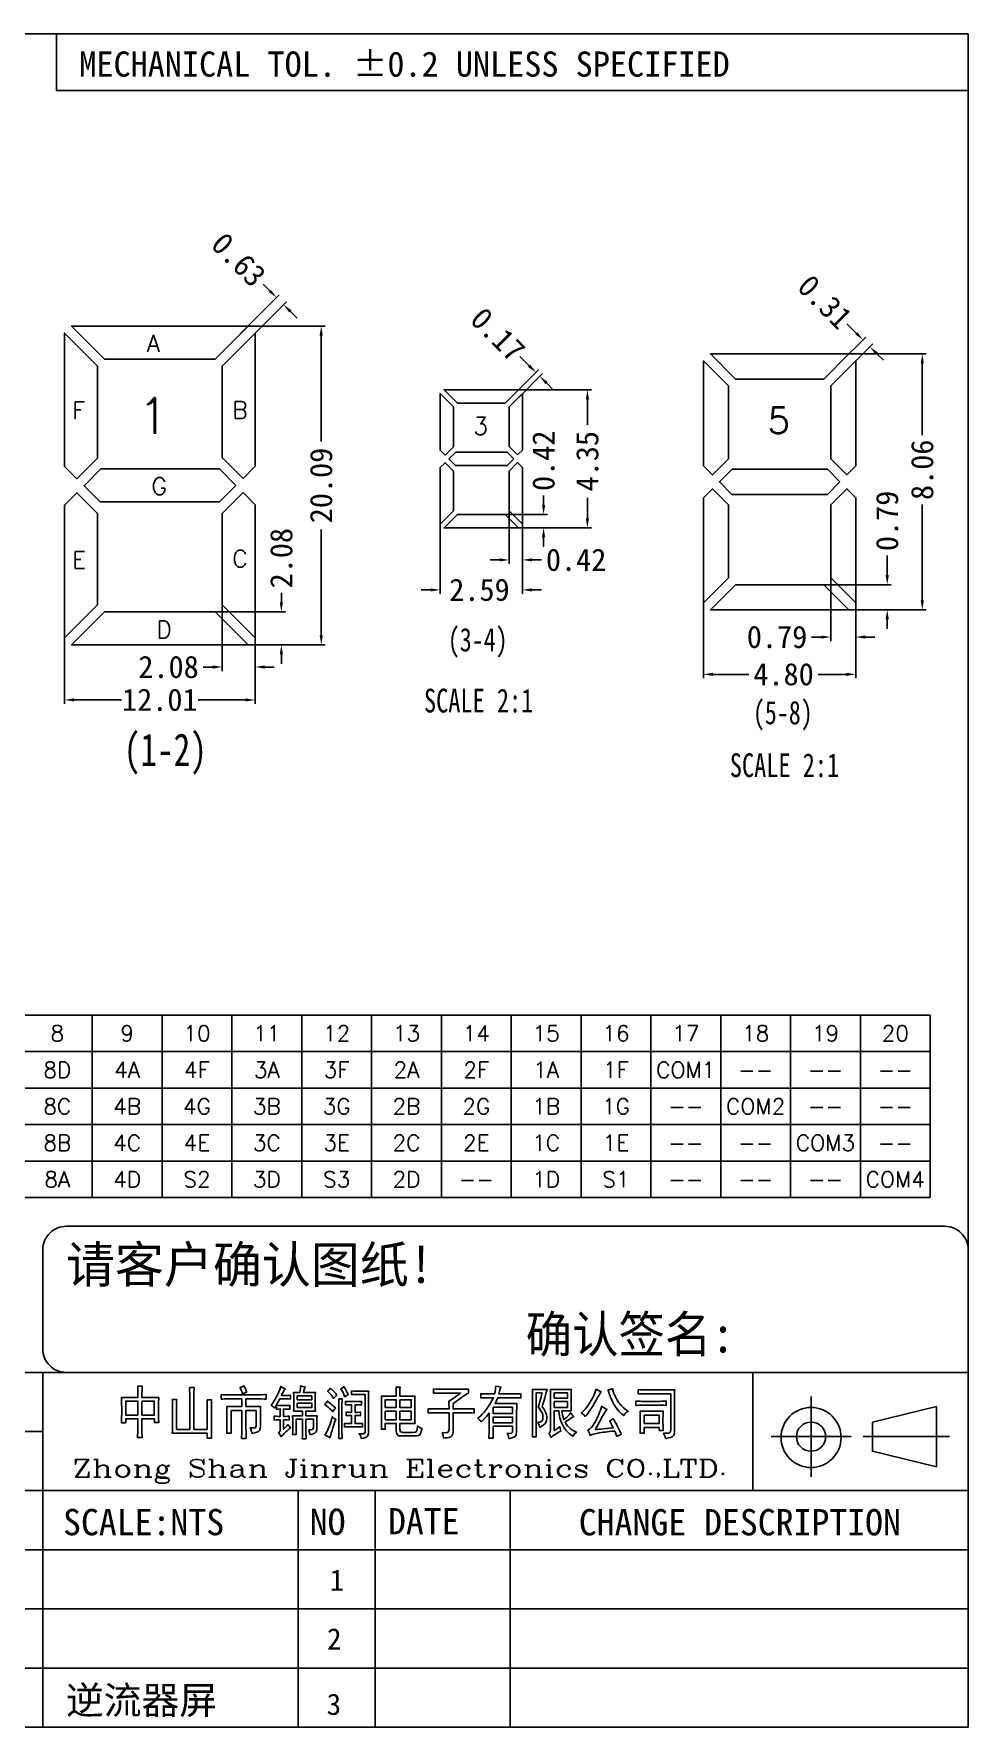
# Model space of a CAD drawing. Header units: millimetres. Extents: x -121 to 714, y -296 to 116.
# Drawn here: x 95.1 to 153.9, y -293.4 to -186.7 of the extents above; entities that cross this region are included whole.
import ezdxf
from ezdxf.enums import TextEntityAlignment as Align

# ---------------------------------------------------------------- set-up
doc = ezdxf.new("R2010")
doc.units = ezdxf.units.MM
doc.header["$LTSCALE"] = 3
doc.header["$MEASUREMENT"] = 0
doc.linetypes.add('DASHED', pattern=[0.75, 0.5, -0.25])
doc.layers.add('1', color=2, linetype='Continuous')
doc.layers.add('DIM', color=4, linetype='Continuous')
doc.styles.add('ROMANC', font='romanc')
doc.styles.add('SSS_Dim', font='romans.shx')
doc.styles.add('SSSoft_Log', font='Romans')
doc.styles.add('TGStyle', font='simhei.ttf')
doc.styles.add('样式 SZ', font='')
doc.styles.get('样式 SZ').set_extended_font_data('SimSun')
doc.dimstyles.new('LCD8DIM', dxfattribs={"dimtxt": 1.4, "dimasz": 0.6, "dimexe": 0.25, "dimexo": 0.25, "dimgap": 0.2, "dimtad": 0, "dimrnd": 0.0005, "dimzin": 0, "dimdsep": 46, "dimtxsty": 'Standard', "dimcen": 0.8, "dimadec": 0, "dimazin": 0, "dimtfac": 1, "dimtofl": 0, "dimtmove": 0, "dimatfit": 0, "dimfxl": 0, "dimarcsym": 0})

# ---------------------------------------------------------------- blocks, each defined once
blk = doc.blocks.new('*D26')
at = {"layer": 'DEFPOINTS', "color": 0, "transparency": 16777216}
for p in [(103.52, -205.08), (103.52, -225.17), (113.17, -225.17)]:
    blk.add_point(p, dxfattribs=at)
at = {"layer": 'DIM', "color": 0, "lineweight": -2, "transparency": 16777216}
for p, q in [((103.77, -205.08), (113.42, -205.08)), ((113.17, -205.68), (113.17, -212.36)), ((113.17, -224.57), (113.17, -217.9)), ((103.77, -225.17), (113.42, -225.17))]:
    blk.add_line(p, q, dxfattribs=at)
at = {"layer": 'DIM', "color": 0, "transparency": 16777216}
for points in [[(113.07, -205.68), (113.27, -205.68), (113.17, -205.08)], [(113.07, -224.57), (113.27, -224.57), (113.17, -225.17)]]:
    blk.add_solid(points, dxfattribs=at)
at = {"layer": 'DIM', "color": 0, "transparency": 16777216, "insert": (113.17, -215.13), "char_height": 1.4, "attachment_point": 5, "rotation": 90}
blk.add_mtext('20.09', dxfattribs=at)
blk = doc.blocks.new('*D27')
at = {"layer": 'DEFPOINTS', "color": 0, "transparency": 16777216}
for p in [(103.52, -223.09), (110.66, -223.09), (103.52, -225.17)]:
    blk.add_point(p, dxfattribs=at)
at = {"layer": 'DIM', "color": 0, "lineweight": -2, "transparency": 16777216}
for p, q in [((110.66, -222.49), (110.66, -221.89)), ((103.77, -223.09), (110.91, -223.09)), ((103.77, -225.17), (110.91, -225.17)), ((110.66, -225.77), (110.66, -226.37))]:
    blk.add_line(p, q, dxfattribs=at)
at = {"layer": 'DIM', "color": 0, "transparency": 16777216}
for points in [[(110.56, -222.49), (110.76, -222.49), (110.66, -223.09)], [(110.56, -225.77), (110.76, -225.77), (110.66, -225.17)]]:
    blk.add_solid(points, dxfattribs=at)
at = {"layer": 'DIM', "color": 0, "transparency": 16777216, "insert": (110.66, -219.71), "char_height": 1.4, "attachment_point": 5, "rotation": 90}
blk.add_mtext('2.08', dxfattribs=at)
blk = doc.blocks.new('*D28')
at = {"layer": 'DEFPOINTS', "color": 0, "transparency": 16777216}
for p in [(97, -220.33), (109.01, -220.72), (109.01, -228.64)]:
    blk.add_point(p, dxfattribs=at)
at = {"layer": 'DIM', "color": 0, "lineweight": -2, "transparency": 16777216}
for p, q in [((97, -220.58), (97, -228.89)), ((109.01, -220.97), (109.01, -228.89)), ((97.6, -228.64), (100.59, -228.64)), ((108.41, -228.64), (105.42, -228.64))]:
    blk.add_line(p, q, dxfattribs=at)
at = {"layer": 'DIM', "color": 0, "transparency": 16777216}
for points in [[(97.6, -228.54), (97.6, -228.74), (97, -228.64)], [(108.41, -228.54), (108.41, -228.74), (109.01, -228.64)]]:
    blk.add_solid(points, dxfattribs=at)
at = {"layer": 'DIM', "color": 0, "transparency": 16777216, "insert": (103, -228.64), "char_height": 1.4, "attachment_point": 5}
blk.add_mtext('12.01', dxfattribs=at)
blk = doc.blocks.new('*D29')
at = {"layer": 'DEFPOINTS', "color": 0, "transparency": 16777216}
for p in [(106.93, -220.69), (109.01, -220.72), (106.93, -226.57)]:
    blk.add_point(p, dxfattribs=at)
at = {"layer": 'DIM', "color": 0, "lineweight": -2, "transparency": 16777216}
for p, q in [((106.93, -220.94), (106.93, -226.82)), ((109.01, -220.97), (109.01, -226.82)), ((106.33, -226.57), (105.73, -226.57)), ((109.61, -226.57), (110.21, -226.57))]:
    blk.add_line(p, q, dxfattribs=at)
at = {"layer": 'DIM', "color": 0, "transparency": 16777216}
for points in [[(106.33, -226.47), (106.33, -226.67), (106.93, -226.57)], [(109.61, -226.47), (109.61, -226.67), (109.01, -226.57)]]:
    blk.add_solid(points, dxfattribs=at)
at = {"layer": 'DIM', "color": 0, "transparency": 16777216, "insert": (103.55, -226.57), "char_height": 1.4, "attachment_point": 5}
blk.add_mtext('2.08', dxfattribs=at)
blk = doc.blocks.new('*D30')
at = {"layer": 'DEFPOINTS', "color": 0, "transparency": 16777216}
for p in [(123.26, -209.1), (123.26, -217.8), (129.94, -217.8)]:
    blk.add_point(p, dxfattribs=at)
at = {"layer": 'DIM', "color": 0, "lineweight": -2, "transparency": 16777216}
for p, q in [((123.51, -209.1), (130.19, -209.1)), ((129.94, -209.7), (129.94, -211.3)), ((129.94, -217.2), (129.94, -215.9)), ((123.51, -217.8), (130.19, -217.8))]:
    blk.add_line(p, q, dxfattribs=at)
at = {"layer": 'DIM', "color": 0, "transparency": 16777216}
for points in [[(129.84, -209.7), (130.04, -209.7), (129.94, -209.1)], [(129.84, -217.2), (130.04, -217.2), (129.94, -217.8)]]:
    blk.add_solid(points, dxfattribs=at)
at = {"layer": 'DIM', "color": 0, "transparency": 16777216, "insert": (129.94, -213.6), "char_height": 1.4, "attachment_point": 5, "rotation": 90}
blk.add_mtext('4.35', dxfattribs=at)
blk = doc.blocks.new('*D31')
at = {"layer": 'DEFPOINTS', "color": 0, "transparency": 16777216}
for p in [(123.26, -216.96), (127.18, -216.96), (123.26, -217.8)]:
    blk.add_point(p, dxfattribs=at)
at = {"layer": 'DIM', "color": 0, "lineweight": -2, "transparency": 16777216}
for p, q in [((127.18, -216.36), (127.18, -215.76)), ((123.51, -216.96), (127.43, -216.96)), ((123.51, -217.8), (127.43, -217.8)), ((127.18, -218.4), (127.18, -219))]:
    blk.add_line(p, q, dxfattribs=at)
at = {"layer": 'DIM', "color": 0, "transparency": 16777216}
for points in [[(127.08, -216.36), (127.28, -216.36), (127.18, -216.96)], [(127.08, -218.4), (127.28, -218.4), (127.18, -217.8)]]:
    blk.add_solid(points, dxfattribs=at)
at = {"layer": 'DIM', "color": 0, "transparency": 16777216, "insert": (127.18, -213.57), "char_height": 1.4, "attachment_point": 5, "rotation": 90}
blk.add_mtext('0.42', dxfattribs=at)
blk = doc.blocks.new('*D32')
at = {"layer": 'DEFPOINTS', "color": 0, "transparency": 16777216}
for p in [(120.67, -215.78), (125.85, -215.78), (125.85, -221.71)]:
    blk.add_point(p, dxfattribs=at)
at = {"layer": 'DIM', "color": 0, "lineweight": -2, "transparency": 16777216}
for p, q in [((120.67, -216.03), (120.67, -221.96)), ((125.85, -216.03), (125.85, -221.96)), ((120.07, -221.71), (119.47, -221.71)), ((126.45, -221.71), (127.05, -221.71))]:
    blk.add_line(p, q, dxfattribs=at)
at = {"layer": 'DIM', "color": 0, "transparency": 16777216}
for points in [[(120.07, -221.61), (120.07, -221.81), (120.67, -221.71)], [(126.45, -221.61), (126.45, -221.81), (125.85, -221.71)]]:
    blk.add_solid(points, dxfattribs=at)
at = {"layer": 'DIM', "color": 0, "transparency": 16777216, "insert": (123.14, -221.71), "char_height": 1.4, "attachment_point": 5}
blk.add_mtext('2.59', dxfattribs=at)
blk = doc.blocks.new('*D33')
at = {"layer": 'DEFPOINTS', "color": 0, "transparency": 16777216}
for p in [(125.01, -215.78), (125.85, -215.78), (125.01, -219.82)]:
    blk.add_point(p, dxfattribs=at)
at = {"layer": 'DIM', "color": 0, "lineweight": -2, "transparency": 16777216}
for p, q in [((125.01, -216.03), (125.01, -220.07)), ((125.85, -216.03), (125.85, -220.07)), ((124.41, -219.82), (123.81, -219.82)), ((126.45, -219.82), (127.05, -219.82))]:
    blk.add_line(p, q, dxfattribs=at)
at = {"layer": 'DIM', "color": 0, "transparency": 16777216}
for points in [[(124.41, -219.72), (124.41, -219.92), (125.01, -219.82)], [(126.45, -219.72), (126.45, -219.92), (125.85, -219.82)]]:
    blk.add_solid(points, dxfattribs=at)
at = {"layer": 'DIM', "color": 0, "transparency": 16777216, "insert": (129.23, -219.82), "char_height": 1.4, "attachment_point": 5}
blk.add_mtext('0.42', dxfattribs=at)
blk = doc.blocks.new('*D34')
at = {"layer": 'DEFPOINTS', "color": 0, "transparency": 16777216}
for p in [(142.05, -206.84), (142.05, -222.96), (151.04, -222.96)]:
    blk.add_point(p, dxfattribs=at)
at = {"layer": 'DIM', "color": 0, "lineweight": -2, "transparency": 16777216}
for p, q in [((142.3, -206.84), (151.29, -206.84)), ((151.04, -207.44), (151.04, -211.96)), ((151.04, -222.36), (151.04, -216.33)), ((142.3, -222.96), (151.29, -222.96))]:
    blk.add_line(p, q, dxfattribs=at)
at = {"layer": 'DIM', "color": 0, "transparency": 16777216}
for points in [[(150.94, -207.44), (151.14, -207.44), (151.04, -206.84)], [(150.94, -222.36), (151.14, -222.36), (151.04, -222.96)]]:
    blk.add_solid(points, dxfattribs=at)
at = {"layer": 'DIM', "color": 0, "transparency": 16777216, "insert": (151.04, -214.14), "char_height": 1.4, "attachment_point": 5, "rotation": 90}
blk.add_mtext('8.06', dxfattribs=at)
blk = doc.blocks.new('*D35')
at = {"layer": 'DEFPOINTS', "color": 0, "transparency": 16777216}
for p in [(141.55, -221.38), (148.83, -221.38), (141.55, -222.96)]:
    blk.add_point(p, dxfattribs=at)
at = {"layer": 'DIM', "color": 0, "lineweight": -2, "transparency": 16777216}
for p, q in [((148.83, -220.78), (148.83, -219.54)), ((141.8, -221.38), (149.08, -221.38)), ((141.8, -222.96), (149.08, -222.96)), ((148.83, -223.56), (148.83, -224.16))]:
    blk.add_line(p, q, dxfattribs=at)
at = {"layer": 'DIM', "color": 0, "transparency": 16777216}
for points in [[(148.73, -220.78), (148.93, -220.78), (148.83, -221.38)], [(148.73, -223.56), (148.93, -223.56), (148.83, -222.96)]]:
    blk.add_solid(points, dxfattribs=at)
at = {"layer": 'DIM', "color": 0, "transparency": 16777216, "insert": (148.83, -217.36), "char_height": 1.4, "attachment_point": 5, "rotation": 90}
blk.add_mtext('0.79', dxfattribs=at)
blk = doc.blocks.new('*D36')
at = {"layer": 'DEFPOINTS', "color": 0, "transparency": 16777216}
for p in [(137.25, -219.22), (146.85, -219.22), (146.85, -227.03)]:
    blk.add_point(p, dxfattribs=at)
at = {"layer": 'DIM', "color": 0, "lineweight": -2, "transparency": 16777216}
for p, q in [((137.25, -219.47), (137.25, -227.28)), ((146.85, -219.47), (146.85, -227.28)), ((137.85, -227.03), (140.11, -227.03)), ((146.25, -227.03), (144.48, -227.03))]:
    blk.add_line(p, q, dxfattribs=at)
at = {"layer": 'DIM', "color": 0, "transparency": 16777216}
for points in [[(137.85, -226.93), (137.85, -227.13), (137.25, -227.03)], [(146.25, -226.93), (146.25, -227.13), (146.85, -227.03)]]:
    blk.add_solid(points, dxfattribs=at)
at = {"layer": 'DIM', "color": 0, "transparency": 16777216, "insert": (142.3, -227.03), "char_height": 1.4, "attachment_point": 5}
blk.add_mtext('4.80', dxfattribs=at)
blk = doc.blocks.new('*D37')
at = {"layer": 'DEFPOINTS', "color": 0, "transparency": 16777216}
for p in [(145.27, -219.72), (146.85, -219.72), (145.27, -224.68)]:
    blk.add_point(p, dxfattribs=at)
at = {"layer": 'DIM', "color": 0, "lineweight": -2, "transparency": 16777216}
for p, q in [((145.27, -219.97), (145.27, -224.93)), ((146.85, -219.97), (146.85, -224.93)), ((144.67, -224.68), (144.07, -224.68)), ((147.45, -224.68), (148.05, -224.68))]:
    blk.add_line(p, q, dxfattribs=at)
at = {"layer": 'DIM', "color": 0, "transparency": 16777216}
for points in [[(144.67, -224.58), (144.67, -224.78), (145.27, -224.68)], [(147.45, -224.58), (147.45, -224.78), (146.85, -224.68)]]:
    blk.add_solid(points, dxfattribs=at)
at = {"layer": 'DIM', "color": 0, "transparency": 16777216, "insert": (141.89, -224.68), "char_height": 1.4, "attachment_point": 5}
blk.add_mtext('0.79', dxfattribs=at)
blk = doc.blocks.new('*D38')
at = {"layer": 'DEFPOINTS', "color": 0, "transparency": 16777216}
for p in [(147.74, -206.39), (145.62, -207.63), (146.06, -208.07)]:
    blk.add_point(p, dxfattribs=at)
at = {"layer": 'DIM', "color": 0, "lineweight": -2, "transparency": 16777216}
for p, q in [((145.8, -207.45), (147.48, -205.78)), ((146.88, -205.53), (146.29, -204.94)), ((146.24, -207.89), (147.92, -206.21)), ((148.16, -206.82), (148.59, -207.24))]:
    blk.add_line(p, q, dxfattribs=at)
at = {"layer": 'DIM', "color": 0, "transparency": 16777216}
for points in [[(146.95, -205.46), (146.81, -205.6), (147.3, -205.95)], [(148.24, -206.75), (148.09, -206.89), (147.74, -206.39)]]:
    blk.add_solid(points, dxfattribs=at)
at = {"layer": 'DIM', "color": 0, "transparency": 16777216, "insert": (144.91, -203.56), "char_height": 1.4, "attachment_point": 5, "rotation": 315}
blk.add_mtext('0.31', dxfattribs=at)
blk = doc.blocks.new('*D39')
at = {"layer": 'DEFPOINTS', "color": 0, "transparency": 16777216}
for p in [(126.94, -208.25), (125.19, -209.52), (125.43, -209.76)]:
    blk.add_point(p, dxfattribs=at)
at = {"layer": 'DIM', "color": 0, "lineweight": -2, "transparency": 16777216}
for p, q in [((126.27, -207.58), (125.68, -207)), ((125.36, -209.34), (126.87, -207.83)), ((125.61, -209.58), (127.11, -208.07)), ((127.36, -208.67), (127.79, -209.1))]:
    blk.add_line(p, q, dxfattribs=at)
at = {"layer": 'DIM', "color": 0, "transparency": 16777216}
for points in [[(126.34, -207.51), (126.2, -207.66), (126.7, -208.01)], [(127.43, -208.6), (127.29, -208.74), (126.94, -208.25)]]:
    blk.add_solid(points, dxfattribs=at)
at = {"layer": 'DIM', "color": 0, "transparency": 16777216, "insert": (124.3, -205.62), "char_height": 1.4, "attachment_point": 5, "rotation": 315}
blk.add_mtext('0.17', dxfattribs=at)
blk = doc.blocks.new('*D58')
at = {"layer": 'DEFPOINTS', "color": 0, "transparency": 16777216}
for p in [(110.36, -203.29), (107.91, -205.74), (108.35, -206.19)]:
    blk.add_point(p, dxfattribs=at)
at = {"layer": 'DIM', "color": 0, "lineweight": -2, "transparency": 16777216}
for p, q in [((109.93, -202.87), (109.51, -202.44)), ((108.08, -205.56), (110.53, -203.11)), ((108.53, -206.01), (110.98, -203.56)), ((111.23, -204.16), (111.65, -204.58))]:
    blk.add_line(p, q, dxfattribs=at)
at = {"layer": 'DIM', "color": 0, "transparency": 16777216}
for points in [[(110, -202.8), (109.86, -202.94), (110.36, -203.29)], [(111.3, -204.09), (111.16, -204.23), (110.8, -203.74)]]:
    blk.add_solid(points, dxfattribs=at)
at = {"layer": 'DIM', "color": 0, "transparency": 16777216, "insert": (107.97, -200.9), "char_height": 1.4, "attachment_point": 5, "rotation": 315}
blk.add_mtext('0.63', dxfattribs=at)

msp = doc.modelspace()

# ---------------------------------------------------------------- linework, layer by layer
for points in [[(0.813, -293.371), (0.813, -186.67), (153.928, -186.67), (153.928, -293.371)], [(99.08, -207.61), (97, -205.53), (97, -213.925), (97.78, -214.706), (99.08, -213.406)], [(106.484, -207.164), (99.525, -207.164), (97.445, -205.084), (108.564, -205.084)], [(106.93, -213.371), (108.244, -214.685), (109.01, -213.919), (109.01, -205.53), (106.93, -207.61)], [(144.835, -208.42), (139.272, -208.42), (137.692, -206.84), (146.415, -206.84)], [(137.253, -213.894), (137.253, -207.278), (138.833, -208.858), (138.833, -213.456), (137.825, -214.465)], [(146.289, -214.462), (146.853, -213.897), (146.853, -207.278), (145.273, -208.858), (145.273, -213.446)], [(124.768, -209.938), (121.749, -209.938), (120.909, -209.098), (125.608, -209.098)], [(121.508, -212.685), (120.976, -213.217), (120.668, -212.909), (120.668, -209.339), (121.508, -210.179)], [(125.544, -213.207), (125.848, -212.903), (125.848, -209.339), (125.008, -210.179), (125.008, -212.672)], [(125.303, -213.448), (124.883, -213.868), (121.627, -213.868), (121.217, -213.457), (121.646, -213.028), (124.884, -213.028)], [(107.798, -215.13), (106.76, -216.169), (99.244, -216.169), (98.226, -215.151), (99.288, -214.089), (106.757, -214.089)], [(120.668, -214.006), (120.668, -217.558), (121.508, -216.718), (121.508, -214.23), (120.976, -213.698)], [(125.848, -213.993), (125.848, -217.558), (125.008, -216.718), (125.008, -214.224), (125.544, -213.688)], [(145.85, -214.9), (145.061, -215.69), (139.05, -215.69), (138.263, -214.903), (139.057, -214.11), (145.06, -214.11)], [(137.253, -222.522), (138.833, -220.942), (138.833, -216.351), (137.825, -215.342), (137.253, -215.913)], [(145.273, -216.354), (146.289, -215.339), (146.853, -215.903), (146.853, -222.522), (145.273, -220.942)], [(97, -216.377), (97, -224.729), (99.08, -222.649), (99.08, -216.896), (97.78, -215.597)], [(109.01, -216.342), (109.01, -224.729), (106.93, -222.649), (106.93, -216.89), (108.244, -215.576)], [(124.768, -216.958), (121.749, -216.958), (120.909, -217.798), (125.608, -217.798)], [(144.835, -221.38), (139.272, -221.38), (137.692, -222.96), (146.415, -222.96)], [(106.484, -223.094), (99.525, -223.094), (97.445, -225.174), (108.564, -225.174)], [(147.9, -274.147), (147.9, -275.988), (151.927, -276.959), (151.927, -273.175)]]:
    msp.add_lwpolyline(points, close=True)
for points in [[(153.928, -190.231), (96.482, -190.231), (96.482, -186.67)], [(0.813, -271.02), (153.928, -271.02)], [(95.631, -271.02), (95.631, -293.371)], [(140.353, -271.02), (140.353, -278.47)], [(144.032, -277.59), (144.032, -272.545)], [(0.813, -274.745), (95.631, -274.745)], [(141.51, -275.067), (146.555, -275.067)], [(147.318, -275.067), (152.751, -275.067)], [(0.813, -278.47), (153.928, -278.47)], [(111.718, -278.47), (111.718, -293.371)], [(116.565, -278.47), (116.565, -293.371)], [(125.067, -278.47), (125.067, -293.371)], [(0.813, -282.195), (153.928, -282.195)], [(0.813, -285.921), (153.928, -285.921)], [(0.813, -289.646), (153.928, -289.646)]]:
    msp.add_lwpolyline(points)
for centre, radius in [((144.032, -275.119), 1.892), ((144.032, -275.067), 0.92)]:
    msp.add_circle(centre, radius)
at = {"layer": '1'}
msp.add_lwpolyline([(97.107, -271.02, -0.4142136), (95.631, -269.544), (95.631, -263.286, -0.4142136), (97.107, -261.81), (152.452, -261.81, -0.4142136), (153.928, -263.286)], format="xyb", dxfattribs=at)
for points in [[(101.618, -274.572), (101.617, -274.683), (101.613, -274.82), (101.605, -274.969), (101.593, -275.125), (101.887, -275.125), (101.882, -274.975), (101.877, -274.82), (101.875, -274.686), (101.873, -274.572), (101.873, -273.934), (102.664, -273.934), (102.664, -274.175), (102.933, -274.175), (102.93, -274.115), (102.926, -273.995), (102.923, -273.86), (102.922, -273.713), (102.921, -273.553), (102.919, -273.38), (102.921, -273.302), (102.921, -273.133), (102.922, -272.978), (102.925, -272.838), (102.929, -272.712), (102.933, -272.6), (101.873, -272.6), (101.875, -272.456), (101.876, -272.307), (101.879, -272.165), (101.882, -272.025), (101.887, -271.89), (101.606, -271.89), (101.61, -272.026), (101.614, -272.169), (101.617, -272.313), (101.618, -272.457), (101.618, -272.6), (100.586, -272.6), (100.588, -272.643), (100.592, -272.753), (100.595, -272.882), (100.596, -273.03), (100.597, -273.197), (100.599, -273.38), (100.599, -273.495), (100.597, -273.664), (100.596, -273.819), (100.593, -273.957), (100.589, -274.081), (100.586, -274.189), (100.854, -274.189), (100.854, -273.934), (101.618, -273.934)], [(105.981, -272.742), (105.982, -272.764), (105.989, -272.902), (105.992, -273.046), (105.993, -273.195), (105.993, -274.614), (105.152, -274.614), (105.152, -272.486), (105.152, -272.392), (105.154, -272.235), (105.158, -272.097), (105.165, -271.976), (104.871, -271.976), (104.875, -272.055), (104.879, -272.199), (104.884, -272.343), (104.884, -272.486), (104.884, -274.614), (104.055, -274.614), (104.055, -273.281), (104.055, -273.176), (104.058, -273.04), (104.062, -272.891), (104.068, -272.727), (103.788, -272.727), (103.792, -272.855), (103.796, -272.994), (103.799, -273.141), (103.8, -273.295), (103.8, -274.274), (103.8, -274.281), (103.799, -274.417), (103.796, -274.558), (103.793, -274.704), (103.788, -274.856), (105.993, -274.856), (105.993, -275.154), (106.262, -275.154), (106.258, -275.01), (106.254, -274.862), (106.251, -274.718), (106.25, -274.579), (106.25, -274.445), (106.25, -273.252), (106.25, -273.15), (106.251, -272.988), (106.255, -272.85), (106.262, -272.742)], [(108.286, -271.865), (108.188, -271.921), (108.048, -271.976), (108.062, -272), (108.129, -272.131), (108.181, -272.26), (108.213, -272.388), (108.233, -272.377), (108.351, -272.314), (108.469, -272.259), (108.463, -272.242), (108.416, -272.104), (108.358, -271.978), (108.29, -271.863)], [(111.015, -274.37), (110.925, -274.47), (110.803, -274.6), (110.803, -274.004), (110.896, -274.006), (111.025, -274.01), (111.159, -274.018), (111.159, -273.777), (111.055, -273.784), (110.925, -273.79), (110.803, -273.791), (110.803, -273.324), (110.807, -273.324), (110.908, -273.326), (111.039, -273.33), (111.198, -273.338), (111.198, -273.097), (111.097, -273.101), (110.956, -273.107), (110.832, -273.109), (110.726, -273.111), (110.601, -273.108), (110.472, -273.098), (110.343, -273.082), (110.358, -273.055), (110.424, -272.938), (110.49, -272.814), (110.561, -272.686), (110.816, -272.686), (110.845, -272.686), (110.962, -272.687), (111.094, -272.692), (111.237, -272.699), (111.237, -272.458), (111.191, -272.461), (111.08, -272.465), (110.956, -272.469), (110.816, -272.472), (110.662, -272.472), (110.697, -272.399), (110.766, -272.257), (110.831, -272.14), (110.892, -272.047), (110.861, -272.034), (110.749, -271.98), (110.624, -271.904), (110.602, -271.976), (110.559, -272.097), (110.503, -272.234), (110.433, -272.388), (110.392, -272.475), (110.334, -272.587), (110.267, -272.705), (110.194, -272.827), (110.113, -272.953), (110.025, -273.082), (110.122, -273.162), (110.216, -273.267), (110.264, -273.193), (110.343, -273.082), (110.343, -273.352), (110.467, -273.331), (110.586, -273.324), (110.586, -273.791), (110.467, -273.79), (110.338, -273.785), (110.203, -273.777), (110.203, -274.018), (110.334, -274.011), (110.462, -274.006), (110.586, -274.004), (110.586, -274.657), (110.561, -274.733), (110.483, -274.841), (110.489, -274.847), (110.577, -274.957), (110.649, -275.068), (110.656, -275.061), (110.744, -274.967), (110.839, -274.87), (110.943, -274.77), (111.04, -274.675), (111.14, -274.583), (111.237, -274.502), (111.148, -274.407), (111.071, -274.302)], [(111.989, -274.757), (111.989, -274.764), (111.988, -274.892), (111.983, -275.036), (111.977, -275.196), (112.219, -275.196), (112.218, -275.186), (112.211, -275.027), (112.207, -274.884), (112.205, -274.757), (112.205, -273.961), (112.678, -273.961), (112.678, -274.486), (112.675, -274.504), (112.614, -274.614), (112.542, -274.635), (112.384, -274.643), (112.394, -274.668), (112.436, -274.801), (112.474, -274.941), (112.531, -274.931), (112.665, -274.898), (112.766, -274.856), (112.777, -274.849), (112.853, -274.761), (112.895, -274.614), (112.895, -274.202), (112.895, -274.182), (112.896, -274.043), (112.901, -273.899), (112.908, -273.749), (112.205, -273.749), (112.205, -273.452), (112.805, -273.452), (112.798, -273.324), (112.794, -273.18), (112.793, -273.04), (112.793, -272.742), (112.793, -272.708), (112.794, -272.571), (112.798, -272.426), (112.805, -272.274), (112.053, -272.274), (112.072, -272.187), (112.118, -272.041), (112.168, -271.947), (112.122, -271.935), (111.996, -271.899), (111.874, -271.863), (111.859, -272.022), (111.841, -272.167), (111.823, -272.274), (111.428, -272.274), (111.429, -272.314), (111.435, -272.465), (111.439, -272.608), (111.44, -272.742), (111.44, -273.04), (111.439, -273.161), (111.435, -273.305), (111.428, -273.452), (111.989, -273.452), (111.989, -273.749), (111.364, -273.749), (111.366, -273.79), (111.371, -273.941), (111.375, -274.083), (111.377, -274.218), (111.377, -274.502), (111.375, -274.621), (111.371, -274.764), (111.364, -274.927), (111.593, -274.927), (111.593, -273.961), (111.989, -273.961)], [(113.676, -272.12), (113.571, -272.202), (113.606, -272.235), (113.7, -272.332), (113.79, -272.435), (113.874, -272.543), (113.953, -272.656), (113.965, -272.643), (114.06, -272.537), (114.157, -272.458), (114.135, -272.426), (114.059, -272.331), (113.973, -272.231), (113.873, -272.127), (113.762, -272.018)], [(114.512, -271.98), (114.4, -272.047), (114.406, -272.057), (114.478, -272.167), (114.544, -272.287), (114.602, -272.417), (114.654, -272.557), (114.751, -272.489), (114.872, -272.415), (114.869, -272.411), (114.805, -272.28), (114.739, -272.155), (114.672, -272.034), (114.603, -271.919)], [(119.244, -274.424), (119.219, -274.59), (119.196, -274.7), (119.19, -274.711), (119.112, -274.777), (118.966, -274.8), (118.316, -274.8), (118.247, -274.791), (118.155, -274.733), (118.125, -274.614), (118.125, -274.232), (119.081, -274.232), (119.079, -274.212), (119.076, -274.117), (119.074, -274), (119.071, -273.864), (119.069, -273.708), (119.068, -273.533), (119.068, -273.338), (119.068, -273.186), (119.069, -273), (119.071, -272.839), (119.074, -272.705), (119.076, -272.597), (119.081, -272.515), (118.125, -272.515), (118.125, -272.336), (118.127, -272.177), (118.132, -272.048), (118.137, -271.947), (117.882, -271.947), (117.888, -272.052), (117.891, -272.185), (117.893, -272.339), (117.895, -272.515), (116.964, -272.515), (116.964, -272.529), (116.968, -272.612), (116.969, -272.715), (116.972, -272.839), (116.973, -272.985), (116.975, -273.152), (116.976, -273.341), (116.976, -273.55), (116.976, -273.618), (116.976, -273.821), (116.975, -274.004), (116.973, -274.166), (116.972, -274.306), (116.969, -274.425), (116.967, -274.524), (116.964, -274.6), (117.206, -274.6), (117.206, -274.232), (117.895, -274.232), (117.895, -274.714), (117.914, -274.848), (117.968, -274.952), (118.055, -275.011), (118.175, -275.025), (119.107, -275.025), (119.166, -275.024), (119.299, -274.998), (119.387, -274.941), (119.428, -274.866), (119.475, -274.737), (119.527, -274.557), (119.47, -274.539), (119.353, -274.482), (119.247, -274.402)], [(120.821, -274.876), (120.854, -275.014), (120.879, -275.154), (120.969, -275.151), (121.11, -275.138), (121.229, -275.11), (121.326, -275.068), (121.405, -275.007), (121.461, -274.897), (121.479, -274.743), (121.479, -273.565), (122.308, -273.565), (122.411, -273.565), (122.537, -273.568), (122.669, -273.572), (122.806, -273.579), (122.806, -273.309), (122.684, -273.314), (122.549, -273.32), (122.425, -273.323), (122.308, -273.324), (121.479, -273.324), (121.479, -272.983), (121.516, -272.957), (121.639, -272.87), (121.756, -272.788), (121.862, -272.71), (121.962, -272.638), (122.052, -272.572), (122.119, -272.525), (122.235, -272.446), (122.344, -272.377), (122.448, -272.316), (122.448, -272.075), (120.675, -272.075), (120.647, -272.075), (120.534, -272.073), (120.402, -272.068), (120.254, -272.061), (120.254, -272.331), (120.295, -272.328), (120.417, -272.321), (120.548, -272.317), (120.688, -272.316), (121.951, -272.316), (121.914, -272.347), (121.807, -272.435), (121.7, -272.514), (121.594, -272.586), (121.551, -272.616), (121.441, -272.688), (121.329, -272.759), (121.211, -272.827), (121.214, -272.9), (121.22, -273.054), (121.222, -273.194), (121.224, -273.324), (120.344, -273.324), (120.3, -273.323), (120.174, -273.321), (120.045, -273.316), (119.91, -273.309), (119.91, -273.579), (119.959, -273.576), (120.092, -273.569), (120.219, -273.567), (120.344, -273.565), (121.224, -273.565), (121.224, -274.614), (121.218, -274.68), (121.16, -274.784), (121.096, -274.811), (120.974, -274.823), (120.803, -274.813)], [(124.922, -274.913), (124.963, -275.052), (124.983, -275.182), (125.033, -275.176), (125.184, -275.149), (125.299, -275.108), (125.38, -275.054), (125.403, -275.031), (125.461, -274.923), (125.481, -274.77), (125.481, -273.622), (125.481, -273.564), (125.482, -273.429), (125.485, -273.288), (125.489, -273.139), (125.495, -272.983), (124.129, -272.983), (124.183, -272.871), (124.241, -272.742), (124.295, -272.613), (125.38, -272.613), (125.472, -272.615), (125.6, -272.62), (125.749, -272.629), (125.749, -272.359), (125.712, -272.361), (125.578, -272.367), (125.449, -272.371), (125.328, -272.372), (124.359, -272.372), (124.372, -272.314), (124.422, -272.122), (124.464, -272), (124.499, -271.947), (124.432, -271.929), (124.307, -271.904), (124.292, -271.904), (124.167, -271.89), (124.159, -271.964), (124.142, -272.104), (124.124, -272.221), (124.091, -272.372), (123.645, -272.372), (123.619, -272.372), (123.509, -272.371), (123.376, -272.366), (123.224, -272.359), (123.224, -272.629), (123.36, -272.62), (123.49, -272.616), (123.594, -272.613), (124.015, -272.613), (123.993, -272.661), (123.929, -272.787), (123.861, -272.91), (123.791, -273.029), (123.716, -273.145), (123.638, -273.258), (123.555, -273.366), (123.501, -273.436), (123.405, -273.551), (123.311, -273.657), (123.217, -273.751), (123.124, -273.834), (123.033, -273.905), (123.073, -273.941), (123.178, -274.042), (123.249, -274.132), (123.293, -274.089), (123.389, -273.993), (123.483, -273.894), (123.573, -273.791), (123.662, -273.687), (123.746, -273.579), (123.746, -274.557), (123.746, -274.588), (123.745, -274.716), (123.744, -274.856), (123.739, -275.006), (123.734, -275.168), (124.001, -275.168), (124.001, -274.416), (125.226, -274.416), (125.226, -274.7), (125.219, -274.777), (125.15, -274.856), (125.048, -274.859), (124.895, -274.841)], [(130.46, -272.181), (130.414, -272.306), (130.361, -272.432), (130.302, -272.558), (130.237, -272.686), (130.165, -272.813), (130.086, -272.94), (130.073, -272.961), (129.979, -273.1), (129.887, -273.224), (129.799, -273.334), (129.713, -273.429), (129.63, -273.511), (129.551, -273.579), (129.603, -273.614), (129.709, -273.695), (129.806, -273.791), (129.832, -273.765), (129.905, -273.683), (129.983, -273.587), (130.062, -273.481), (130.144, -273.36), (130.228, -273.227), (130.316, -273.082), (130.322, -273.069), (130.397, -272.939), (130.469, -272.812), (130.54, -272.687), (130.608, -272.565), (130.674, -272.446), (130.738, -272.331), (130.8, -272.217), (130.727, -272.19), (130.606, -272.137), (130.494, -272.075)], [(131.496, -272.052), (131.374, -272.093), (131.246, -272.131), (131.252, -272.154), (131.285, -272.275), (131.327, -272.402), (131.375, -272.53), (131.432, -272.663), (131.494, -272.8), (131.565, -272.94), (131.607, -273.022), (131.672, -273.134), (131.745, -273.245), (131.827, -273.35), (131.916, -273.452), (132.013, -273.55), (132.116, -273.644), (132.229, -273.734), (132.23, -273.733), (132.29, -273.628), (132.382, -273.539), (132.51, -273.465), (132.486, -273.453), (132.395, -273.396), (132.299, -273.323), (132.2, -273.231), (132.096, -273.123), (131.986, -272.997), (131.931, -272.932), (131.857, -272.832), (131.788, -272.724), (131.724, -272.607), (131.665, -272.48), (131.609, -272.345), (131.56, -272.201), (131.514, -272.047)], [(101.618, -273.707), (100.854, -273.707), (100.854, -272.827), (101.618, -272.827)], [(101.873, -272.827), (102.652, -272.827), (102.652, -273.707), (101.873, -273.707)], [(108.731, -274.586), (108.772, -274.723), (108.8, -274.856), (108.847, -274.849), (108.991, -274.824), (109.112, -274.788), (109.209, -274.743), (109.271, -274.679), (109.319, -274.563), (109.336, -274.402), (109.336, -273.693), (109.336, -273.596), (109.339, -273.452), (109.343, -273.308), (109.349, -273.168), (108.43, -273.168), (108.43, -272.686), (109.081, -272.686), (109.184, -272.686), (109.31, -272.687), (109.439, -272.69), (109.57, -272.694), (109.706, -272.699), (109.706, -272.415), (109.591, -272.42), (109.459, -272.424), (109.329, -272.428), (109.203, -272.429), (109.081, -272.429), (107.499, -272.429), (107.388, -272.429), (107.258, -272.428), (107.129, -272.425), (107, -272.421), (106.874, -272.415), (106.874, -272.699), (106.97, -272.695), (107.099, -272.691), (107.228, -272.687), (107.356, -272.686), (107.487, -272.686), (108.163, -272.686), (108.163, -273.168), (107.218, -273.168), (107.219, -273.175), (107.223, -273.305), (107.228, -273.445), (107.23, -273.593), (107.232, -273.749), (107.232, -274.288), (107.23, -274.441), (107.228, -274.59), (107.223, -274.729), (107.218, -274.856), (107.487, -274.856), (107.487, -273.423), (108.163, -273.423), (108.163, -274.572), (108.163, -274.611), (108.161, -274.766), (108.159, -274.913), (108.154, -275.052), (108.149, -275.182), (108.443, -275.182), (108.441, -275.15), (108.437, -275.017), (108.433, -274.877), (108.431, -274.729), (108.43, -274.572), (108.43, -273.423), (109.081, -273.423), (109.081, -274.345), (109.076, -274.414), (109.017, -274.502), (108.98, -274.51), (108.865, -274.514), (108.697, -274.502)], [(111.657, -272.486), (112.575, -272.486), (112.575, -272.742), (111.657, -272.742)], [(111.657, -272.954), (112.575, -272.954), (112.575, -273.238), (111.657, -273.238)], [(113.48, -272.942), (113.392, -273.04), (113.399, -273.046), (113.507, -273.13), (113.613, -273.219), (113.712, -273.308), (113.809, -273.4), (113.902, -273.493), (113.91, -273.478), (113.984, -273.366), (114.081, -273.267), (114.073, -273.259), (113.971, -273.166), (113.869, -273.076), (113.766, -272.99), (113.663, -272.907), (113.557, -272.827)], [(114.272, -272.686), (114.273, -272.706), (114.279, -272.839), (114.283, -272.983), (114.285, -273.139), (114.285, -274.714), (114.285, -274.744), (114.283, -274.872), (114.279, -275.017), (114.272, -275.182), (114.488, -275.182), (114.487, -275.125), (114.481, -274.973), (114.477, -274.831), (114.476, -274.7), (114.476, -273.139), (114.476, -273.115), (114.478, -272.972), (114.483, -272.828), (114.488, -272.686)], [(115.72, -274.236), (115.613, -274.241), (115.476, -274.244), (115.306, -274.245), (115.306, -273.734), (115.404, -273.736), (115.535, -273.741), (115.649, -273.749), (115.649, -273.522), (115.57, -273.528), (115.443, -273.535), (115.306, -273.536), (115.306, -273.054), (115.332, -273.054), (115.479, -273.055), (115.606, -273.061), (115.713, -273.068), (115.713, -272.841), (115.644, -272.848), (115.519, -272.853), (115.369, -272.856), (115.1, -272.856), (115.094, -272.856), (114.966, -272.853), (114.837, -272.849), (114.706, -272.841), (114.706, -273.068), (114.836, -273.061), (114.965, -273.055), (115.088, -273.054), (115.088, -273.536), (114.99, -273.535), (114.858, -273.531), (114.744, -273.522), (114.744, -273.749), (114.823, -273.743), (114.951, -273.737), (115.088, -273.734), (115.088, -274.245), (115.016, -274.245), (114.872, -274.243), (114.747, -274.238), (114.642, -274.232), (114.642, -274.459), (114.721, -274.452), (114.847, -274.446), (114.999, -274.445), (115.394, -274.445), (115.53, -274.445), (115.662, -274.45), (115.764, -274.459), (115.764, -274.232)], [(115.598, -274.938), (115.666, -275.067), (115.688, -275.182), (115.828, -275.156), (115.955, -275.121), (116.045, -275.082), (116.117, -275.009), (116.146, -274.87), (116.146, -272.629), (116.148, -272.49), (116.152, -272.346), (116.16, -272.202), (115.445, -272.202), (115.346, -272.202), (115.217, -272.196), (115.088, -272.188), (115.088, -272.415), (115.192, -272.408), (115.322, -272.403), (115.445, -272.402), (115.93, -272.402), (115.93, -274.727), (115.93, -274.788), (115.867, -274.87), (115.837, -274.879), (115.725, -274.888), (115.56, -274.884)], [(117.895, -273.238), (117.206, -273.238), (117.206, -272.742), (117.895, -272.742)], [(118.125, -272.742), (118.838, -272.742), (118.838, -273.238), (118.125, -273.238)], [(127.079, -272.349), (127.057, -272.451), (127.028, -272.569), (126.992, -272.702), (126.951, -272.852), (126.902, -273.017), (126.847, -273.195), (126.924, -273.298), (127.014, -273.434), (127.081, -273.557), (127.122, -273.666), (127.139, -273.763), (127.142, -273.802), (127.131, -273.957), (127.088, -274.061), (127.06, -274.094), (126.959, -274.144), (126.808, -274.161), (126.84, -274.211), (126.897, -274.337), (126.923, -274.473), (126.963, -274.46), (127.078, -274.407), (127.183, -274.331), (127.28, -274.232), (127.315, -274.182), (127.368, -274.065), (127.39, -273.931), (127.381, -273.777), (127.362, -273.682), (127.32, -273.564), (127.262, -273.441), (127.185, -273.313), (127.088, -273.181), (127.113, -273.103), (127.142, -273.007), (127.175, -272.895), (127.212, -272.767), (127.255, -272.622), (127.301, -272.461), (127.352, -272.284), (127.408, -272.09), (126.477, -272.09), (126.478, -272.149), (126.482, -272.313), (126.486, -272.461), (126.488, -272.595), (126.489, -272.713), (126.489, -274.316), (126.489, -274.349), (126.488, -274.492), (126.486, -274.635), (126.484, -274.777), (126.481, -274.923), (126.477, -275.068), (126.718, -275.068), (126.718, -272.302), (127.088, -272.302)], [(128.181, -274.455), (128.077, -274.538), (127.967, -274.614), (127.854, -274.686), (127.854, -273.436), (128.134, -273.436), (128.135, -273.441), (128.153, -273.6), (128.178, -273.748), (128.208, -273.887), (128.244, -274.014), (128.287, -274.132), (128.341, -274.268), (128.405, -274.394), (128.476, -274.51), (128.555, -274.614), (128.61, -274.68), (128.696, -274.77), (128.794, -274.86), (128.904, -274.951), (129.027, -275.041), (129.063, -274.966), (129.144, -274.858), (129.245, -274.784), (129.121, -274.73), (129.001, -274.664), (128.897, -274.593), (128.81, -274.516), (128.782, -274.488), (128.693, -274.392), (128.609, -274.283), (128.53, -274.161), (128.646, -274.079), (128.765, -273.999), (128.876, -273.927), (128.981, -273.862), (129.078, -273.806), (129.058, -273.785), (128.975, -273.69), (128.887, -273.565), (128.864, -273.604), (128.797, -273.691), (128.709, -273.785), (128.598, -273.885), (128.466, -273.991), (128.463, -273.984), (128.408, -273.844), (128.369, -273.707), (128.346, -273.571), (128.339, -273.436), (128.925, -273.436), (128.922, -273.356), (128.918, -273.233), (128.915, -273.091), (128.914, -272.932), (128.912, -272.756), (128.912, -272.641), (128.914, -272.478), (128.916, -272.331), (128.921, -272.202), (128.925, -272.09), (127.611, -272.09), (127.613, -272.112), (127.617, -272.266), (127.621, -272.413), (127.624, -272.551), (127.624, -272.686), (127.624, -274.614), (127.588, -274.755), (127.523, -274.856), (127.53, -274.867), (127.604, -274.996), (127.663, -275.111), (127.743, -275.043), (127.85, -274.963), (127.969, -274.884), (128.044, -274.842), (128.163, -274.773), (128.262, -274.714), (128.261, -274.711), (128.229, -274.557), (128.211, -274.43)], [(127.854, -272.302), (128.682, -272.302), (128.682, -272.643), (127.854, -272.643)], [(128.682, -273.224), (127.854, -273.224), (127.854, -272.856), (128.682, -272.856)], [(130.014, -274.726), (130.073, -274.855), (130.124, -274.984), (130.192, -274.953), (130.3, -274.916), (130.435, -274.879), (130.597, -274.841), (130.624, -274.837), (130.713, -274.823), (130.814, -274.808), (130.928, -274.794), (131.053, -274.779), (131.188, -274.764), (131.337, -274.747), (131.496, -274.73), (131.668, -274.714), (131.706, -274.808), (131.763, -274.944), (131.808, -275.054), (131.842, -275.032), (131.956, -274.967), (132.076, -274.913), (132.04, -274.834), (131.986, -274.719), (131.921, -274.585), (131.846, -274.43), (131.839, -274.417), (131.766, -274.279), (131.697, -274.151), (131.629, -274.036), (131.565, -273.934), (131.557, -273.939), (131.453, -274.011), (131.337, -274.09), (131.367, -274.139), (131.442, -274.268), (131.508, -274.388), (131.565, -274.502), (131.46, -274.514), (131.332, -274.529), (131.204, -274.545), (131.076, -274.56), (130.947, -274.574), (130.818, -274.589), (130.69, -274.603), (130.559, -274.615), (130.431, -274.629), (130.468, -274.567), (130.522, -274.473), (130.588, -274.352), (130.669, -274.205), (130.762, -274.033), (130.818, -273.923), (130.895, -273.781), (130.968, -273.652), (131.039, -273.539), (131.107, -273.438), (131.17, -273.352), (131.065, -273.295), (130.951, -273.227), (130.838, -273.154), (130.803, -273.272), (130.76, -273.399), (130.712, -273.529), (130.658, -273.662), (130.598, -273.797), (130.532, -273.934), (130.487, -274.024), (130.406, -274.178), (130.332, -274.304), (130.268, -274.402), (130.213, -274.473), (130.185, -274.5), (130.076, -274.588), (129.971, -274.643)], [(132.993, -273.097), (133.054, -273.093), (133.186, -273.087), (133.313, -273.083), (133.441, -273.082), (134.512, -273.082), (134.519, -273.082), (134.629, -273.084), (134.758, -273.089), (134.908, -273.097), (134.908, -272.827), (134.882, -272.828), (134.733, -272.835), (134.606, -272.839), (134.499, -272.841), (133.441, -272.841), (133.383, -272.841), (133.255, -272.838), (133.126, -272.834), (132.993, -272.827)], [(135.188, -274.629), (135.175, -274.746), (135.112, -274.827), (135.044, -274.842), (134.919, -274.852), (134.742, -274.856), (134.782, -274.935), (134.837, -275.075), (134.857, -275.182), (134.912, -275.174), (135.059, -275.146), (135.181, -275.115), (135.278, -275.082), (135.312, -275.066), (135.396, -274.977), (135.43, -274.841), (135.43, -272.67), (135.432, -272.555), (135.433, -272.415), (135.437, -272.27), (135.443, -272.118), (133.581, -272.118), (133.536, -272.118), (133.412, -272.115), (133.282, -272.111), (133.147, -272.104), (133.147, -272.372), (133.208, -272.37), (133.338, -272.364), (133.467, -272.36), (133.593, -272.359), (135.188, -272.359)], [(113.85, -273.871), (113.818, -273.991), (113.777, -274.123), (113.729, -274.27), (113.672, -274.43), (113.656, -274.474), (113.59, -274.635), (113.528, -274.768), (113.466, -274.874), (113.405, -274.955), (113.503, -275.005), (113.618, -275.07), (113.723, -275.139), (113.737, -275.084), (113.768, -274.97), (113.805, -274.838), (113.85, -274.686), (113.902, -274.516), (113.956, -274.331), (114.006, -274.18), (114.052, -274.067), (114.093, -273.991), (114.071, -273.975), (113.962, -273.894), (113.863, -273.806)], [(117.895, -274.004), (117.206, -274.004), (117.206, -273.465), (117.895, -273.465)], [(118.125, -273.465), (118.838, -273.465), (118.838, -274.004), (118.125, -274.004)], [(124.001, -273.211), (125.226, -273.211), (125.226, -273.607), (124.001, -273.607)], [(125.226, -274.189), (124.001, -274.189), (124.001, -273.834), (125.226, -273.834)], [(134.46, -274.671), (134.715, -274.671), (134.714, -274.633), (134.708, -274.486), (134.704, -274.344), (134.703, -274.202), (134.703, -273.891), (134.704, -273.752), (134.708, -273.61), (134.715, -273.465), (133.262, -273.465), (133.269, -273.622), (133.273, -273.766), (133.275, -273.891), (133.275, -274.416), (133.275, -274.424), (133.273, -274.558), (133.269, -274.703), (133.262, -274.856), (133.517, -274.856), (133.517, -274.486), (134.46, -274.486)], [(133.517, -273.707), (134.46, -273.707), (134.46, -274.245), (133.517, -274.245)]]:
    msp.add_lwpolyline(points, close=True, dxfattribs=at)
at = {"layer": 'DIM'}
for p, q in [((59.141, -248.504), (151.541, -248.504)), ((98.741, -248.504), (98.741, -260.004)), ((103.141, -248.504), (103.141, -260.004)), ((107.541, -248.504), (107.541, -260.004)), ((111.941, -248.504), (111.941, -260.004)), ((116.341, -248.504), (116.341, -260.004)), ((120.741, -248.504), (120.741, -260.004)), ((125.141, -248.504), (125.141, -260.004)), ((129.541, -248.504), (129.541, -260.004)), ((133.941, -248.504), (133.941, -260.004)), ((138.341, -248.504), (138.341, -260.004)), ((142.741, -248.504), (142.741, -260.004)), ((147.141, -248.504), (147.141, -260.004)), ((151.541, -248.504), (151.541, -260.004)), ((59.141, -250.804), (151.541, -250.804)), ((59.141, -253.104), (151.541, -253.104)), ((59.141, -255.404), (151.541, -255.404)), ((59.141, -257.704), (151.541, -257.704)), ((59.141, -260.004), (151.541, -260.004))]:
    msp.add_line(p, q, dxfattribs=at)

# ---------------------------------------------------------------- texts
for s, height, p in [('MECHANICAL TOL. %%P0.2 UNLESS SPECIFIED', 1.58538, (97.924, -189.367)), ('1', 1.341, (113.703, -284.777)), ('2', 1.341, (113.537, -288.481)), ('3', 1.341, (113.513, -292.601))]:
    msp.add_text(s, height=height).set_placement(p)
for s, height, style, p in [('SCALE:NTS', 1.6574, '样式 SZ', (96.905, -281.28)), ('NO', 1.6574, '样式 SZ', (112.45, -281.259)), ('DATE', 1.6574, '样式 SZ', (117.379, -281.223)), ('CHANGE DESCRIPTION  ', 1.65743, '样式 SZ', (129.399, -281.287)), ('逆流器屏', 1.7472, 'TGStyle', (97.081, -292.548))]:
    msp.add_text(s, height=height, dxfattribs=dict(style=style)).set_placement(p)
at = {"layer": '1'}
for s, height, style, width, p, p2 in [('请客户确认图纸!', 2.302, '样式 SZ', 0.937582, (97.079, -265.375), (120.23, -265.375)), ('确认签名:', 2.302, '样式 SZ', 0.888686, (126.048, -269.767), (139.214, -269.767)), ('Zhong Shan Jinrun Electronics CO.,LTD.', 1.12165, 'ROMANC', 1.104031, (97.501, -277.62), (138.72, -277.62))]:
    msp.add_text(s, height=height, dxfattribs=dict(at, style=style, width=width)).set_placement(p, p2, align=Align.FIT)
at = {"layer": 'DIM', "style": 'SSS_Dim'}
for s, height, p in [('A', 1.081, (102.182, -206.708)), ('F', 1.081, (97.474, -210.93)), ('1', 2.252, (101.62, -211.875)), ('B', 1.081, (107.565, -210.917)), ('3', 1.104, (122.743, -211.933)), ('5', 1.648, (141.29, -211.853)), ('G', 1.081, (102.473, -215.717))]:
    msp.add_text(s, height=height, dxfattribs=at).set_placement(p)
at = {"layer": 'DIM', "linetype": 'DASHED', "style": 'SSS_Dim'}
for s, p in [('E', (97.474, -220.369)), ('C', (107.565, -220.286)), ('D', (102.785, -224.746))]:
    msp.add_text(s, height=1.081, dxfattribs=at).set_placement(p)
at = {"layer": 'DIM', "width": 0.75}
for s, height, p in [('(3-4)', 1.4784, (121.144, -225.584)), ('SCALE 2:1', 1.5, (119.645, -229.434)), ('(5-8)', 1.4784, (140.367, -230.179)), ('(1-2)', 2.0533, (100.729, -232.804)), ('SCALE 2:1', 1.5, (138.914, -233.504))]:
    msp.add_text(s, height=height, dxfattribs=at).set_placement(p)
at = {"layer": 'DIM', "style": 'SSSoft_Log'}
for s, p in [('8', (96.541, -249.654)), ('9', (100.941, -249.654)), ('10', (105.341, -249.654)), ('11', (109.741, -249.654)), ('12', (114.141, -249.654)), ('13', (118.541, -249.654)), ('14', (122.941, -249.654)), ('15', (127.341, -249.654)), ('16', (131.741, -249.654)), ('17', (136.141, -249.654)), ('18', (140.541, -249.654)), ('19', (144.941, -249.654)), ('20', (149.341, -249.654)), ('8D', (96.541, -251.954)), ('4A', (100.941, -251.954)), ('4F', (105.341, -251.954)), ('3A', (109.741, -251.954)), ('3F', (114.141, -251.954)), ('2A', (118.541, -251.954)), ('2F', (122.941, -251.954)), ('1A', (127.341, -251.954)), ('1F', (131.741, -251.954)), ('COM1', (136.141, -251.954)), ('--', (140.541, -251.954)), ('--', (144.941, -251.954)), ('--', (149.341, -251.954)), ('8C', (96.541, -254.254)), ('4B', (100.941, -254.254)), ('4G', (105.341, -254.254)), ('3B', (109.741, -254.254)), ('3G', (114.141, -254.254)), ('2B', (118.541, -254.254)), ('2G', (122.941, -254.254)), ('1B', (127.341, -254.254)), ('1G', (131.741, -254.254)), ('COM2', (140.541, -254.254)), ('--', (136.141, -254.254)), ('--', (144.941, -254.254)), ('--', (149.341, -254.254)), ('8B', (96.541, -256.554)), ('4C', (100.941, -256.554)), ('4E', (105.341, -256.554)), ('3C', (109.741, -256.554)), ('3E', (114.141, -256.554)), ('2C', (118.541, -256.554)), ('2E', (122.941, -256.554)), ('1C', (127.341, -256.554)), ('1E', (131.741, -256.554)), ('COM3', (144.941, -256.554)), ('--', (136.141, -256.554)), ('--', (140.541, -256.554)), ('--', (149.341, -256.554)), ('8A', (96.541, -258.854)), ('4D', (100.941, -258.854)), ('S2', (105.341, -258.854)), ('3D', (109.741, -258.854)), ('S3', (114.141, -258.854)), ('2D', (118.541, -258.854)), ('--', (122.941, -258.854)), ('1D', (127.341, -258.854)), ('S1', (131.741, -258.854)), ('--', (136.141, -258.854)), ('--', (140.541, -258.854)), ('--', (144.941, -258.854)), ('COM4', (149.341, -258.854))]:
    msp.add_text(s, height=1, dxfattribs=at).set_placement(p, align=Align.MIDDLE)

# ---------------------------------------------------------------- dimensions: what is measured, and where the dimension line sits
at = {"layer": 'DIM'}
dim = msp.add_aligned_dim(p1=(108.353, -206.186), p2=(107.908, -205.74), distance=-3.464, dimstyle='LCD8DIM', dxfattribs=at)
dim.commit()
dim.dimension.update_dxf_attribs({"geometry": '*D58', "text_midpoint": (107.965, -200.898)})
for base, p1, p2, angle, override, picture, middle, dimtype in [((147.74, -206.392), (145.625, -207.63), (146.063, -208.068), 315, {"dimlfac": 0.5}, '*D38', (144.909, -203.561), 161), ((126.937, -208.249), (125.188, -209.518), (125.428, -209.759), 315, {"dimscale": 1, "dimlfac": 0.5}, '*D39', (124.305, -205.617), 161), ((151.037, -222.96), (142.053, -206.84), (142.053, -222.96), 90, {"dimlfac": 0.5}, '*D34', (151.037, -214.142), 160), ((129.94, -217.798), (123.258, -209.098), (123.258, -217.798), 90, {"dimlfac": 0.5}, '*D30', (129.94, -213.599), 160), ((127.184, -216.958), (123.258, -217.798), (123.258, -216.958), 90, {"dimlfac": 0.5}, '*D31', (127.184, -213.575), 160), ((148.83, -221.38), (141.553, -222.96), (141.553, -221.38), 90, {"dimlfac": 0.5}, '*D35', (148.83, -217.356), 160)]:
    dim = msp.add_linear_dim(base=base, p1=p1, p2=p2, angle=angle, dimstyle='LCD8DIM', override=override, dxfattribs=at)
    dim.commit()
    dim.dimension.update_dxf_attribs({"geometry": picture, "text_midpoint": middle, "dimtype": dimtype})
dim = msp.add_linear_dim(base=(113.17, -225.174), p1=(103.517, -205.084), p2=(103.517, -225.174), angle=90, dimstyle='LCD8DIM', dxfattribs=at)
dim.commit()
dim.dimension.update_dxf_attribs({"geometry": '*D26', "text_midpoint": (113.17, -215.129), "dimtype": 160})
for base, p1, p2, picture, middle in [((125.848, -221.714), (120.668, -215.782), (125.848, -215.775), '*D32', (123.142, -221.714)), ((125.008, -219.82), (125.848, -215.775), (125.008, -215.775), '*D33', (129.232, -219.82)), ((146.853, -227.032), (137.253, -219.217), (146.853, -219.217), '*D36', (142.296, -227.032)), ((145.273, -224.684), (146.853, -219.717), (145.273, -219.717), '*D37', (141.89, -224.684))]:
    dim = msp.add_linear_dim(base=base, p1=p1, p2=p2, dimstyle='LCD8DIM', override={"dimlfac": 0.5}, dxfattribs=at)
    dim.commit()
    dim.dimension.update_dxf_attribs({"geometry": picture, "text_midpoint": middle, "dimtype": 160})
dim = msp.add_linear_dim(base=(110.664, -223.094), p1=(103.517, -225.174), p2=(103.517, -223.094), angle=90, dimstyle='LCD8DIM', dxfattribs=at)
dim.commit()
dim.dimension.update_dxf_attribs({"geometry": '*D27', "text_midpoint": (110.664, -219.711)})
for base, p1, p2, picture, middle in [((109.01, -228.639), (97, -220.327), (109.01, -220.717), '*D28', (103.005, -228.639)), ((106.93, -226.567), (109.01, -220.717), (106.93, -220.689), '*D29', (103.546, -226.567))]:
    dim = msp.add_linear_dim(base=base, p1=p1, p2=p2, dimstyle='LCD8DIM', dxfattribs=at)
    dim.commit()
    dim.dimension.update_dxf_attribs({"geometry": picture, "text_midpoint": middle})

doc.saveas('drawing.dxf')
